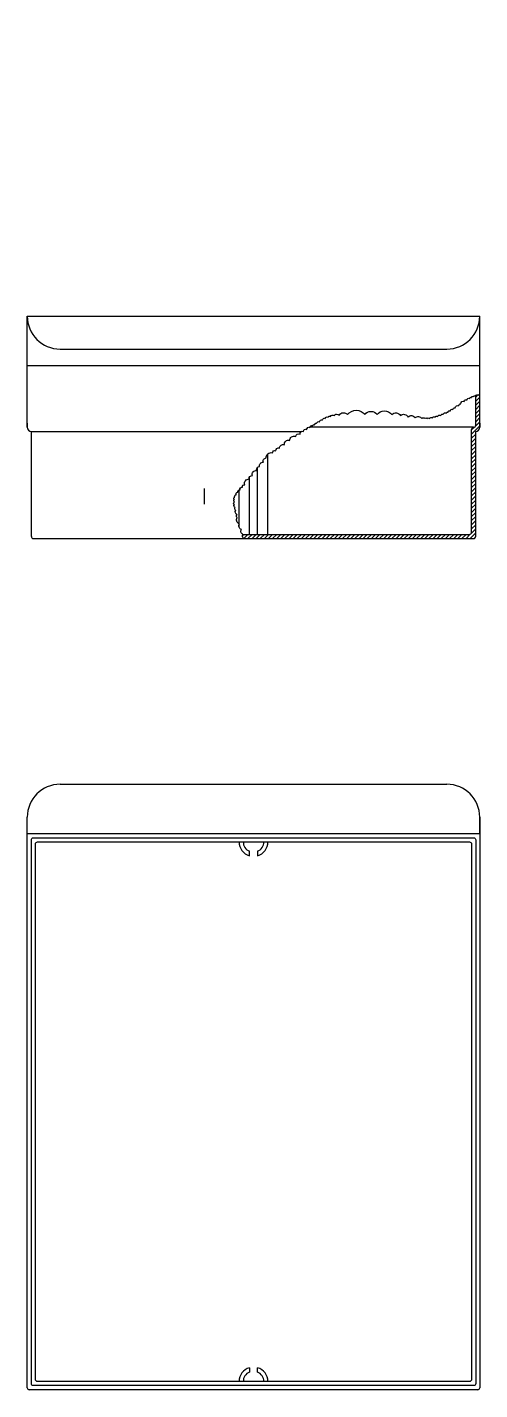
# Model space of a CAD drawing. Header units: millimetres. Extents: x 2446 to 2556, y 1350 to 1681.
import ezdxf

# ---------------------------------------------------------------- set-up
doc = ezdxf.new("R2010")
doc.units = ezdxf.units.MM

msp = doc.modelspace()

# ---------------------------------------------------------------- hatches: boundary and pattern name
h = msp.add_hatch()
h.set_pattern_fill('JIS_WOOD', color=256)
h.set_pattern_definition([(45, (0, -124.2315), (-0.5, 0.5), [])])
h.paths.add_polyline_path([(2555.44, 1582.86, 0.414214), (2556.44, 1583.86), (2556.44, 1584.86), (2556.44, 1591.82, 0.260437), (2556.13, 1591.67, 0.510465), (2555.44, 1591.45), (2555.44, 1584.36, -0.414214), (2554.94, 1583.86, 0.414214), (2554.44, 1583.36), (2554.44, 1558.36, -0.414214), (2553.94, 1557.86), (2498.83, 1557.86, 0.389524), (2499.07, 1556.86), (2554.94, 1556.86, 0.414214), (2555.44, 1557.36)])

# ---------------------------------------------------------------- linework, layer by layer
for p, q in [((2446.44, 1610.86), (2556.44, 1610.86)), ((2446.44, 1583.86), (2446.44, 1610.86)), ((2556.44, 1583.86), (2556.44, 1610.86)), ((2454.44, 1602.86), (2548.44, 1602.86)), ((2446.44, 1598.86), (2556.44, 1598.86)), ((2555.44, 1584.36), (2555.44, 1591.45)), ((2446.44, 1584.86), (2446.44, 1583.86)), ((2556.44, 1584.86), (2556.44, 1583.86)), ((2447.44, 1557.36), (2447.44, 1582.86)), ((2447.44, 1582.86), (2513.16, 1582.86)), ((2554.94, 1583.86), (2515.18, 1583.86)), ((2554.44, 1558.36), (2554.44, 1583.36)), ((2554.94, 1583.86), (2554.94, 1583.86)), ((2555.44, 1557.36), (2555.44, 1582.86)), ((2504.94, 1557.86), (2504.94, 1577.42)), ((2500.44, 1557.86), (2500.44, 1571.77)), ((2502.44, 1557.86), (2502.44, 1574.16)), ((2489.41, 1569), (2489.41, 1565.18)), ((2497.94, 1559.59), (2497.94, 1568.65)), ((2447.94, 1556.86), (2554.94, 1556.86)), ((2498.83, 1557.86), (2553.94, 1557.86)), ((2454.44, 1497.21), (2548.44, 1497.21)), ((2446.44, 1485.21), (2446.44, 1489.21)), ((2446.44, 1485.21), (2446.44, 1489.21)), ((2556.44, 1489.21), (2556.44, 1485.21)), ((2556.44, 1485.21), (2556.44, 1489.21)), ((2446.44, 1485.21), (2556.44, 1485.21)), ((2446.44, 1350.71), (2446.44, 1485.21)), ((2556.44, 1485.21), (2556.44, 1350.71)), ((2500.44, 1479.85), (2500.44, 1480.92)), ((2502.44, 1480.92), (2502.44, 1479.85)), ((2500.44, 1355.56), (2500.44, 1354.5)), ((2502.44, 1354.5), (2502.44, 1355.56)), ((2555.94, 1350.21), (2446.94, 1350.21))]:
    msp.add_line(p, q)
msp.add_lwpolyline([(2499.32, 1680.98)], close=True)
msp.add_lwpolyline([(2499.07, 1556.86, -0.410296), (2498.86, 1557.91), (2498.86, 1557.91, -0.520567), (2498.51, 1559.06), (2498.51, 1559.06, -0.520567), (2498.05, 1560.45), (2498.05, 1560.45, -0.520567), (2497.47, 1561.95), (2497.47, 1561.95, -0.520567), (2497.47, 1562.65), (2497.47, 1562.65, -0.520567), (2497.12, 1563.69), (2497.12, 1563.69, -0.520567), (2497.01, 1564.38), (2497.01, 1564.38, -0.520567), (2496.78, 1565.08), (2496.78, 1565.08, -0.520567), (2496.78, 1565.77), (2496.78, 1565.77, -0.520567), (2496.78, 1566.35), (2496.78, 1566.35, -0.520567), (2496.89, 1566.92), (2496.89, 1566.92, -0.520567), (2497.24, 1567.5), (2497.24, 1567.5, -0.520567), (2497.59, 1568.08), (2497.59, 1568.08, -0.520567), (2498.16, 1568.66), (2498.16, 1568.66, -0.520567), (2498.74, 1569.35), (2498.74, 1569.35, -0.520567), (2499.32, 1569.93), (2499.32, 1569.93, -0.520567), (2500.36, 1571.32), (2500.36, 1571.32, -0.520567), (2501.17, 1572.13), (2501.17, 1572.13, -0.520567), (2502.21, 1573.4), (2502.21, 1573.4, -0.520567), (2502.91, 1574.32), (2502.91, 1574.32, -0.520567), (2503.83, 1575.36), (2503.83, 1575.36, -0.520567), (2504.53, 1576.41), (2504.53, 1576.41, -0.520567), (2506.03, 1577.68), (2506.03, 1577.68, -0.520567), (2506.84, 1578.14), (2506.84, 1578.14, -0.520567), (2507.77, 1578.83), (2507.77, 1578.83, -0.520567), (2508.92, 1579.64), (2508.92, 1579.64, -0.520567), (2510.2, 1580.68), (2510.2, 1580.68, -0.520567), (2511.7, 1581.61), (2511.7, 1581.61, -0.520567), (2512.74, 1582.19), (2512.74, 1582.19, -0.520567), (2513.55, 1582.88), (2513.55, 1582.88, -0.520567), (2514.36, 1583.34), (2514.36, 1583.34, -0.520567), (2515.17, 1583.8), (2515.17, 1583.8, -0.520567), (2515.87, 1584.27), (2515.87, 1584.27, -0.520567), (2516.33, 1584.5), (2516.33, 1584.5, -0.520567), (2516.79, 1584.85), (2516.79, 1584.85, -0.520567), (2517.49, 1585.19), (2517.49, 1585.19, -0.520567), (2518.18, 1585.65), (2518.18, 1585.65, -0.520567), (2518.87, 1586), (2518.87, 1586, -0.520567), (2519.57, 1586.35), (2519.57, 1586.35, -0.520567), (2520.15, 1586.46), (2520.15, 1586.46, -0.520567), (2521.07, 1586.7), (2521.07, 1586.7, -0.520567), (2522.23, 1586.81), (2522.23, 1586.81, -0.520567), (2524.31, 1586.93), (2524.31, 1586.93, -0.520567), (2528.48, 1586.93), (2528.48, 1586.93, -0.520567), (2531.48, 1586.93), (2531.48, 1586.93, -0.520567), (2535.07, 1586.93), (2535.07, 1586.93, -0.520567), (2537.15, 1586.7), (2537.15, 1586.7, -0.520567), (2539, 1586.35), (2539, 1586.35, -0.520567), (2540.74, 1586.12), (2540.74, 1586.12, -0.520567), (2542.36, 1586), (2542.36, 1586, -0.520567), (2543.05, 1586), (2543.05, 1586, -0.520567), (2543.63, 1586), (2543.63, 1586, -0.520567), (2544.21, 1586), (2544.21, 1586, -0.520567), (2544.91, 1586.12), (2544.91, 1586.12, -0.520567), (2545.6, 1586.35), (2545.6, 1586.35, -0.520567), (2546.18, 1586.46), (2546.18, 1586.46, -0.520567), (2546.99, 1586.7), (2546.99, 1586.7, -0.520567), (2547.57, 1587.04), (2547.57, 1587.04, -0.520567), (2548.26, 1587.27), (2548.26, 1587.27, -0.520567), (2548.72, 1587.5), (2548.72, 1587.5, -0.520567), (2549.3, 1587.85), (2549.3, 1587.85, -0.520567), (2549.88, 1588.2), (2549.88, 1588.2, -0.520567), (2550.46, 1588.55), (2550.46, 1588.55, -0.520567), (2551.38, 1589.12), (2551.38, 1589.12, -0.520567), (2551.85, 1589.59), (2551.85, 1589.59, -0.520567), (2552.66, 1590.16), (2552.66, 1590.16, -0.520567), (2553.35, 1590.51), (2553.35, 1590.51, -0.520567), (2553.93, 1590.86), (2553.93, 1590.86, -0.520567), (2554.39, 1591.09), (2554.39, 1591.09, -0.520567), (2554.85, 1591.32), (2554.85, 1591.32, -0.520567), (2555.43, 1591.44), (2555.43, 1591.44, -0.520567), (2556.13, 1591.67), (2556.13, 1591.67, -0.260437), (2556.44, 1591.82)], format="xyb")
for points in [[(2447.94, 1484.21), (2554.94, 1484.21, -0.414214), (2555.44, 1483.71), (2555.44, 1351.71, -0.414214), (2554.94, 1351.21), (2447.94, 1351.21, -0.414214), (2447.44, 1351.71), (2447.44, 1483.71, -0.414214)], [(2448.94, 1483.21), (2553.94, 1483.21, -0.414214), (2554.44, 1482.71), (2554.44, 1352.71, -0.414214), (2553.94, 1352.21), (2448.94, 1352.21, -0.414214), (2448.44, 1352.71), (2448.44, 1482.71, -0.414214)]]:
    msp.add_lwpolyline(points, format="xyb", close=True)
for centre, radius, start, end in [((2454.44, 1610.86), 8, 180, 270), ((2548.44, 1610.86), 8, 270, 0), ((2447.44, 1583.86), 1, 180, 270), ((2554.94, 1583.36), 0.5, 90, 180), ((2554.94, 1584.36), 0.5, 270, 0), ((2555.44, 1583.86), 1, 270, 0), ((2553.94, 1558.36), 0.5, 270, 0), ((2447.94, 1557.36), 0.5, 180, 270), ((2554.94, 1557.36), 0.5, 270, 0), ((2454.44, 1489.21), 8, 90, 180), ((2548.44, 1489.21), 8, 0, 90), ((2501.44, 1483.21), 3.5, 180, 253.3985), ((2501.44, 1483.21), 2.5, 180, 246.4218), ((2501.44, 1483.21), 3.5, 286.6015, 0), ((2501.44, 1483.21), 2.5, 293.5782, 0), ((2501.44, 1352.21), 3.5, 106.6015, 180), ((2501.44, 1352.21), 2.5, 113.5782, 180), ((2501.44, 1352.21), 3.5, 0, 73.3985), ((2501.44, 1352.21), 2.5, 0, 66.4218), ((2446.94, 1350.71), 0.5, 180, 270), ((2555.94, 1350.71), 0.5, 270, 0)]:
    msp.add_arc(centre, radius, start, end)

doc.saveas('drawing.dxf')
